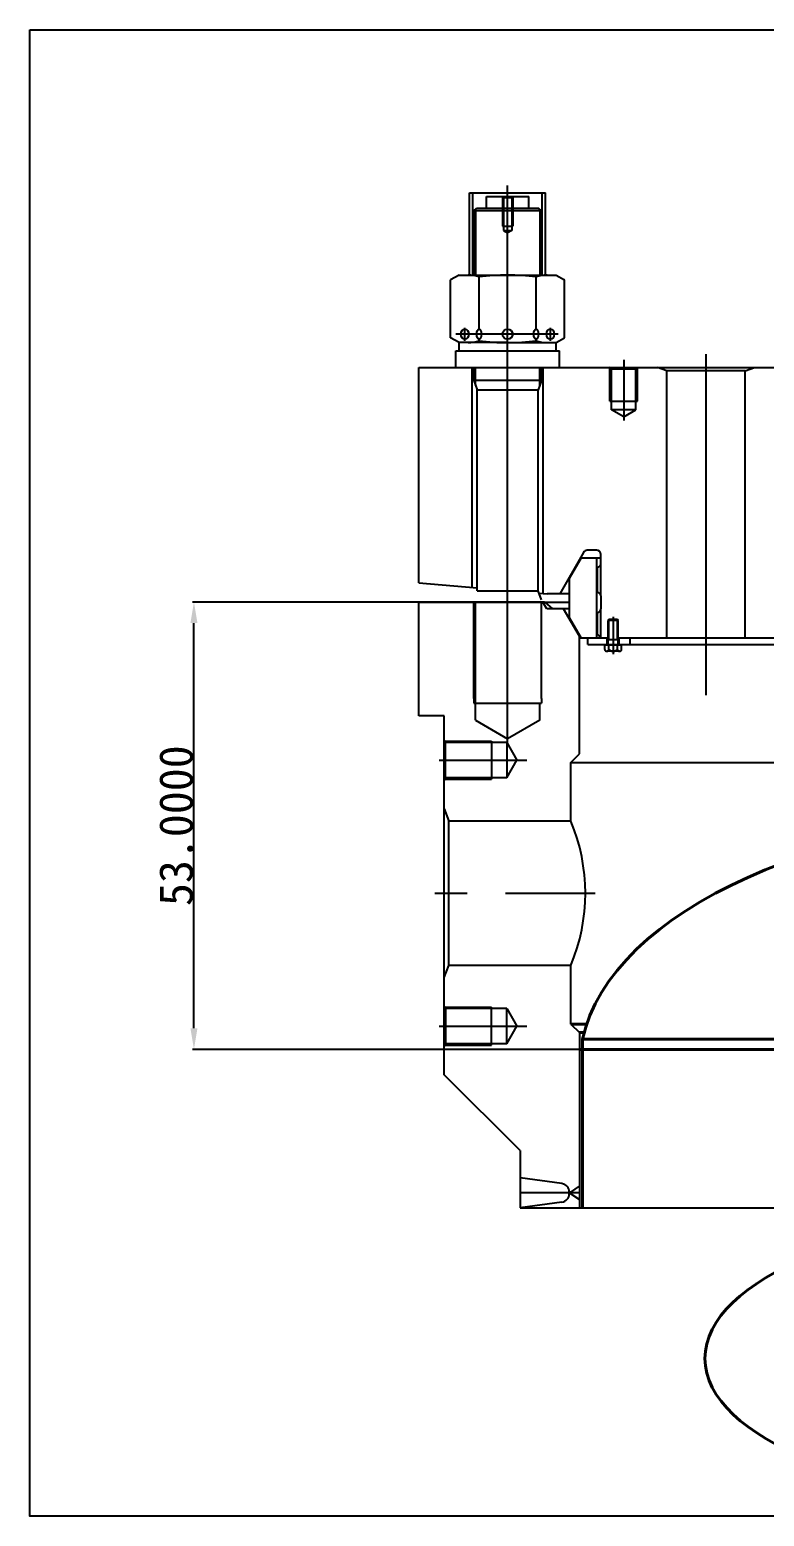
# Model space of a CAD drawing. Extents: x -2309 to 594, y 0 to 1373.
# Drawn here: x -2309.1 to -2222.1, y 1196.9 to 1373 of the extents above; entities that cross this region are included whole.
import ezdxf

# ---------------------------------------------------------------- set-up
doc = ezdxf.new("R2010")
doc.units = 0
doc.header["$MEASUREMENT"] = 0
doc.styles.add('DimStyle_Shape', font='SIMFANG.TTF', dxfattribs={"height": 4})

msp = doc.modelspace()

# ---------------------------------------------------------------- linework, layer by layer
at = {"color": 7, "linetype": 'Continuous', "lineweight": 25}
for p, q in [((-2252.48374, 1288.57829), (-2252.48374, 1354.5413)), ((-2256.98371, 1343.90538), (-2256.98371, 1353.66643)), ((-2256.98371, 1353.66643), (-2247.98374, 1353.66643)), ((-2256.58371, 1343.90935), (-2256.58371, 1353.66643)), ((-2254.98374, 1351.81041), (-2254.98374, 1353.21037)), ((-2254.98374, 1353.21037), (-2249.98375, 1353.21037)), ((-2253.08374, 1353.21037), (-2253.08374, 1349.71037)), ((-2252.98375, 1353.1104), (-2253.08374, 1353.21037)), ((-2252.98375, 1353.1104), (-2252.98375, 1349.21037)), ((-2252.98375, 1353.1104), (-2251.98374, 1353.1104)), ((-2251.98374, 1353.1104), (-2251.88375, 1353.21037)), ((-2251.98374, 1353.1104), (-2251.98374, 1349.21037)), ((-2251.88375, 1353.21037), (-2251.88375, 1349.71037)), ((-2249.98375, 1351.81041), (-2249.98375, 1353.21037)), ((-2248.38374, 1343.90935), (-2248.38374, 1353.66643)), ((-2247.98374, 1343.90538), (-2247.98374, 1353.66643)), ((-2256.48374, 1351.51036), (-2256.18375, 1351.81041)), ((-2248.48375, 1351.51036), (-2256.48374, 1351.51036)), ((-2256.48374, 1351.51036), (-2256.48374, 1343.90935)), ((-2256.28376, 1351.71037), (-2256.28376, 1343.90935)), ((-2248.78376, 1351.81041), (-2256.18375, 1351.81041)), ((-2248.48375, 1351.51036), (-2248.78376, 1351.81041)), ((-2248.68375, 1351.71037), (-2248.68375, 1343.90935)), ((-2248.48375, 1351.51036), (-2248.48375, 1343.90935)), ((-2253.08374, 1349.71037), (-2251.88375, 1349.71037)), ((-2252.98375, 1349.21037), (-2251.98374, 1349.21037)), ((-2252.98375, 1349.21037), (-2252.48374, 1348.92174)), ((-2251.98374, 1349.21037), (-2252.48374, 1348.92174)), ((-2258.23374, 1343.90935), (-2259.23374, 1343.33195)), ((-2258.23374, 1343.90935), (-2246.73374, 1343.90935)), ((-2246.73374, 1343.90935), (-2245.73374, 1343.33195)), ((-2259.23374, 1336.48668), (-2259.23374, 1343.33195)), ((-2255.85875, 1337.50932), (-2255.85875, 1343.69108)), ((-2249.10874, 1337.50932), (-2249.10874, 1343.69108)), ((-2245.73374, 1336.48668), (-2245.73374, 1343.33195)), ((-2246.49541, 1336.90935), (-2258.63404, 1336.90935)), ((-2257.54625, 1336.12761), (-2257.54625, 1337.65617)), ((-2247.42124, 1336.12761), (-2247.42124, 1337.65617)), ((-2258.23374, 1335.90935), (-2259.23374, 1336.48668)), ((-2252.48375, 1335.90935), (-2258.23377, 1335.90935)), ((-2258.23374, 1334.9525), (-2258.23374, 1335.90935)), ((-2255.85875, 1336.12761), (-2255.85875, 1336.30931)), ((-2252.48374, 1335.90935), (-2246.73374, 1335.90935)), ((-2249.10874, 1336.12761), (-2249.10874, 1336.30931)), ((-2246.73374, 1335.90935), (-2245.73374, 1336.48668)), ((-2246.73374, 1334.95335), (-2246.73374, 1335.90935)), ((-2258.63375, 1334.95335), (-2246.33374, 1334.95335)), ((-2258.63375, 1332.95335), (-2258.63375, 1334.95335)), ((-2246.33374, 1332.95335), (-2246.33374, 1334.95335)), ((-2238.73372, 1333.85319), (-2238.73372, 1326.6862)), ((-2228.98376, 1294.13243), (-2228.98376, 1334.54027)), ((-2262.98372, 1307.45317), (-2262.98372, 1332.95317)), ((-2262.98372, 1332.95317), (-2240.18378, 1332.95317)), ((-2256.68373, 1306.91319), (-2256.68373, 1332.95317)), ((-2256.48374, 1331.40935), (-2256.48374, 1332.95335)), ((-2256.28376, 1330.85985), (-2256.28376, 1332.95335)), ((-2248.68375, 1330.85985), (-2248.68375, 1332.95335)), ((-2248.48375, 1331.40935), (-2248.48375, 1332.95335)), ((-2248.28374, 1306.19316), (-2248.28374, 1332.95317)), ((-2240.18378, 1332.80333), (-2240.4435, 1332.95317)), ((-2240.4435, 1332.95317), (-2217.52395, 1332.95317)), ((-2240.38375, 1328.95317), (-2240.3841, 1332.91887)), ((-2240.18373, 1327.95317), (-2240.18378, 1332.80333)), ((-2240.18378, 1332.80333), (-2237.28376, 1332.80333)), ((-2237.28376, 1332.80315), (-2237.02396, 1332.95317)), ((-2237.28371, 1327.95317), (-2237.28376, 1332.80315)), ((-2237.08376, 1328.95317), (-2237.0839, 1332.91856)), ((-2233.63369, 1332.55278), (-2234.73376, 1332.95317)), ((-2233.63369, 1300.95317), (-2233.63369, 1332.55278)), ((-2224.33377, 1332.55278), (-2233.63369, 1332.55278)), ((-2224.33377, 1332.55278), (-2223.2337, 1332.95317)), ((-2224.33377, 1300.95317), (-2224.33377, 1332.55278)), ((-2248.48375, 1331.40935), (-2256.48374, 1331.40935)), ((-2256.48374, 1331.40935), (-2256.08374, 1330.31035)), ((-2256.08374, 1330.31035), (-2248.88375, 1330.31035)), ((-2256.08371, 1306.52141), (-2256.08371, 1330.31035)), ((-2248.48375, 1331.40935), (-2248.88375, 1330.31035)), ((-2248.88372, 1306.52141), (-2248.88372, 1330.31035)), ((-2240.38375, 1328.95317), (-2237.08376, 1328.95317)), ((-2238.73372, 1327.11595), (-2240.18373, 1327.95317)), ((-2239.98383, 1327.95317), (-2240.18373, 1327.95317)), ((-2237.28371, 1327.95317), (-2240.18373, 1327.95317)), ((-2238.73374, 1327.11595), (-2237.28372, 1327.95317)), ((-2243.48825, 1311.05321), (-2246.31728, 1306.15318)), ((-2245.13372, 1308.00322), (-2243.77697, 1310.35319)), ((-2243.77697, 1310.35319), (-2243.86354, 1310.40318)), ((-2243.86354, 1310.40318), (-2241.43371, 1310.40318)), ((-2241.4337, 1310.35319), (-2243.77697, 1310.35319)), ((-2241.9337, 1311.30321), (-2243.05524, 1311.30321)), ((-2241.93372, 1300.95317), (-2241.93372, 1310.35319)), ((-2241.43372, 1309.70317), (-2241.4337, 1310.80315)), ((-2241.83371, 1306.30315), (-2241.83371, 1309.30315)), ((-2241.43372, 1305.90312), (-2241.43372, 1309.60521)), ((-2262.98372, 1307.45317), (-2256.08371, 1306.86174)), ((-2245.85541, 1306.95317), (-2245.85541, 1306.95317)), ((-2245.13372, 1308.00322), (-2245.2203, 1308.05321)), ((-2245.13372, 1303.30315), (-2245.13372, 1308.00322)), ((-2248.11448, 1305.17823), (-2289.80787, 1305.17823)), ((-2262.98369, 1291.67823), (-2262.98369, 1305.17823)), ((-2262.98369, 1305.17823), (-2248.48369, 1305.17823)), ((-2256.48368, 1293.74732), (-2256.48368, 1305.17823)), ((-2256.28369, 1293.5473), (-2256.28369, 1305.17823)), ((-2256.08371, 1306.52141), (-2248.88372, 1306.52141)), ((-2248.48372, 1305.42241), (-2248.88372, 1306.52141)), ((-2248.77973, 1306.2357), (-2247.81728, 1306.15318)), ((-2248.48372, 1305.1533), (-2245.13372, 1305.1533)), ((-2248.48369, 1293.74732), (-2248.48369, 1305.17823)), ((-2247.85541, 1304.35326), (-2248.31729, 1305.15324)), ((-2247.13843, 1304.37818), (-2248.05198, 1305.17823)), ((-2245.13372, 1306.15318), (-2247.81728, 1306.15318)), ((-2241.43372, 1305.90312), (-2241.43372, 1304.35313)), ((-2245.13372, 1304.35326), (-2247.85541, 1304.35326)), ((-2245.85538, 1304.37818), (-2247.13843, 1304.37818)), ((-2243.98371, 1301.13641), (-2245.85538, 1304.37818)), ((-2245.13372, 1303.30315), (-2245.22026, 1303.25316)), ((-2243.77698, 1300.95317), (-2245.13372, 1303.30315)), ((-2241.83371, 1301.35313), (-2241.83371, 1303.95311)), ((-2241.43372, 1300.95311), (-2241.43372, 1304.35313)), ((-2239.98333, 1303.40623), (-2239.98333, 1298.99827)), ((-2289.62787, 1254.67823), (-2289.62787, 1302.67823)), ((-2240.48326, 1303.09318), (-2240.5833, 1302.99321)), ((-2240.5833, 1300.21318), (-2240.5833, 1302.99321)), ((-2239.38329, 1302.99321), (-2240.5833, 1302.99321)), ((-2240.50328, 1300.67821), (-2240.50328, 1303.09318)), ((-2239.48326, 1303.09318), (-2240.48326, 1303.09318)), ((-2239.38329, 1302.99321), (-2239.48326, 1303.09318)), ((-2239.46331, 1300.67821), (-2239.46331, 1303.09318)), ((-2239.38329, 1300.21318), (-2239.38329, 1302.99321)), ((-2243.98371, 1287.17823), (-2243.98371, 1301.13642)), ((-2243.77698, 1300.95317), (-2243.8635, 1300.90324)), ((-2242.98333, 1300.90324), (-2243.8635, 1300.90324)), ((-2243.77698, 1300.95317), (-2240.5833, 1300.95317)), ((-2242.98333, 1300.15318), (-2242.98333, 1300.95317)), ((-2242.98333, 1300.15318), (-2195.00606, 1300.15318)), ((-2241.43372, 1300.95311), (-2241.83371, 1301.35313)), ((-2240.98479, 1300.09318), (-2238.9818, 1300.09318)), ((-2240.98479, 1299.55974), (-2240.98479, 1300.09318)), ((-2240.81328, 1300.09318), (-2240.81328, 1300.15318)), ((-2240.68332, 1300.15318), (-2240.68332, 1300.95317)), ((-2239.38329, 1300.67821), (-2240.5833, 1300.67821)), ((-2240.48406, 1299.55974), (-2240.48406, 1300.09318)), ((-2239.48253, 1299.55974), (-2239.48253, 1300.09318)), ((-2239.38329, 1300.95317), (-2195.00606, 1300.95317)), ((-2239.28331, 1300.15318), (-2239.28331, 1300.95317)), ((-2239.15331, 1300.09318), (-2239.15331, 1300.15318)), ((-2238.9818, 1299.55974), (-2238.9818, 1300.09318)), ((-2237.98333, 1300.15318), (-2237.98333, 1300.95317)), ((-2239.23217, 1299.34318), (-2240.73442, 1299.34318)), ((-2256.48368, 1293.74732), (-2256.48371, 1293.17823)), ((-2256.48371, 1293.17823), (-2248.48371, 1293.17823)), ((-2256.28371, 1291.17823), (-2256.28372, 1293.54737)), ((-2248.68369, 1291.17823), (-2248.68369, 1293.17823)), ((-2248.48372, 1293.74732), (-2248.48369, 1293.17823)), ((-2259.98371, 1291.67823), (-2262.98369, 1291.67823)), ((-2259.98369, 1257.03534), (-2259.98371, 1291.67823)), ((-2256.28371, 1291.17823), (-2252.48371, 1288.98432)), ((-2248.68369, 1291.17823), (-2252.48369, 1288.98432)), ((-2259.8337, 1288.5282), (-2259.9837, 1288.78803)), ((-2259.92031, 1288.67823), (-2254.38372, 1288.67823)), ((-2259.83373, 1284.32825), (-2259.8337, 1288.5282)), ((-2252.5837, 1288.5282), (-2259.8337, 1288.5282)), ((-2254.38372, 1288.67823), (-2254.38372, 1288.22821)), ((-2254.38372, 1288.5282), (-2254.38372, 1284.17823)), ((-2252.5837, 1288.5282), (-2251.37127, 1286.42823)), ((-2252.5837, 1288.5282), (-2252.5837, 1288.22821)), ((-2252.5837, 1288.5282), (-2252.5837, 1284.32825)), ((-2260.59841, 1286.42823), (-2250.21957, 1286.42823)), ((-2252.5837, 1284.32825), (-2251.37127, 1286.42823)), ((-2244.98371, 1286.17823), (-2243.98371, 1287.17823)), ((-2244.98371, 1279.22821), (-2244.98371, 1286.17823)), ((-2244.98371, 1286.17823), (-2195.06432, 1286.17823)), ((-2259.83373, 1284.32825), (-2259.9837, 1284.06842)), ((-2259.92031, 1284.17823), (-2254.38372, 1284.17823)), ((-2252.5837, 1284.32825), (-2259.83373, 1284.32825)), ((-2259.9837, 1280.67823), (-2259.45594, 1279.22821)), ((-2259.45594, 1262.12824), (-2259.45594, 1279.22821)), ((-2244.98371, 1279.22821), (-2259.45594, 1279.22821)), ((-2261.0934, 1270.67823), (-2257.28649, 1270.67823)), ((-2252.72089, 1270.67823), (-2242.11289, 1270.67823)), ((-2259.9837, 1260.67823), (-2259.45594, 1262.12824)), ((-2244.98371, 1262.12824), (-2259.45594, 1262.12824)), ((-2244.98371, 1255.17823), (-2244.98371, 1262.12824)), ((-2259.83373, 1257.0282), (-2259.9837, 1257.28803)), ((-2259.9837, 1249.17823), (-2259.98368, 1257.28803)), ((-2259.92031, 1257.17823), (-2254.38372, 1257.17823)), ((-2252.5837, 1257.0282), (-2259.83373, 1257.0282)), ((-2259.83373, 1257.0282), (-2259.8337, 1252.82825)), ((-2254.38372, 1252.82825), (-2254.38372, 1257.17823)), ((-2252.5837, 1257.0282), (-2251.37127, 1254.92823)), ((-2252.5837, 1252.82825), (-2252.5837, 1257.0282)), ((-2260.59841, 1254.92823), (-2250.21957, 1254.92823)), ((-2252.5837, 1252.82825), (-2251.37127, 1254.92823)), ((-2244.98371, 1255.17823), (-2243.98371, 1254.17823)), ((-2243.98371, 1254.17823), (-2243.98371, 1233.3938)), ((-2259.8337, 1252.82825), (-2259.9837, 1252.56842)), ((-2259.92031, 1252.67823), (-2254.38372, 1252.67823)), ((-2252.5837, 1252.82825), (-2259.8337, 1252.82825)), ((-2254.38372, 1252.67823), (-2254.38372, 1253.12824)), ((-2252.5837, 1252.82825), (-2252.5837, 1253.12824)), ((-2244.04621, 1252.17823), (-2289.80787, 1252.17823)), ((-2250.98369, 1240.17823), (-2259.98371, 1249.17823)), ((-2250.98369, 1240.17823), (-2250.98369, 1233.3938)), ((-2246.04453, 1236.2685), (-2250.98369, 1236.96265)), ((-2243.98371, 1235.17823), (-2250.98369, 1235.17823)), ((-2244.98371, 1235.2782), (-2245.1837, 1235.2782)), ((-2244.98371, 1235.07825), (-2245.1837, 1235.07825)), ((-2244.98371, 1235.2782), (-2243.98371, 1235.9784)), ((-2244.98371, 1235.07825), (-2243.98371, 1234.37805)), ((-2246.04453, 1234.08795), (-2250.98369, 1233.3938)), ((-2250.98369, 1233.3938), (-2116.9837, 1233.3938))]:
    msp.add_line(p, q, dxfattribs=at)
at = {"color": 6, "linetype": 'Continuous', "lineweight": 40}
for p, q in [((-2244.98371, 1255.17823), (-2243.10603, 1255.17823)), ((-2243.98371, 1254.17823), (-2243.40545, 1254.17823)), ((-2243.59565, 1253.37823), (-2124.25523, 1253.37823)), ((-2243.59565, 1253.37823), (-2243.59565, 1233.3938)), ((-2243.98371, 1252.17823), (-2124.22619, 1252.17823))]:
    msp.add_line(p, q, dxfattribs=at)
at = {"color": 7, "linetype": 'Continuous', "lineweight": 25}
msp.add_lwpolyline([(-2309.07608, 1372.97769), (-2058.54569, 1372.97769), (-2058.54569, 1196.86219), (-2309.07608, 1196.86219)], close=True, dxfattribs=at)
msp.add_circle((-2252.48375, 1336.90935), 0.6, dxfattribs=at)
for centre, radius, start, end in [((-2257.16196, 1339.90935), 4, 70.9857727, 90), ((-2252.48377, 1317.70439), 26.20495, 89.9999666, 97.3997884), ((-2252.48374, 1317.70439), 26.20495, 82.6001785, 90), ((-2247.80554, 1339.90935), 4, 90, 109.0140207), ((-2257.16196, 1339.90935), 4, 119.9999304, 121.1948454), ((-2247.80554, 1339.90935), 4, 58.8049676, 60.0000696), ((-2257.16196, 1339.90935), 4, 270, 289.0142273), ((-2252.48375, 1362.1143), 26.20495, 262.6001785, 270), ((-2252.48374, 1362.1143), 26.20495, 270, 277.3998215), ((-2247.80554, 1339.90935), 4, 250.9859793, 270), ((-2247.80554, 1339.90935), 4, 299.9999304, 301.1945796), ((-2243.05524, 1310.80321), 0.5, 90, 150.0000696), ((-2241.9337, 1310.80315), 0.5, 0, 90), ((-2241.83371, 1309.70317), 0.4, 270, 0), ((-2241.83371, 1305.90312), 0.4, 0, 90), ((-2241.83371, 1304.35313), 0.4, 270, 0), ((-2240.6433, 1300.21318), 0.06, 270, 0), ((-2239.32329, 1300.21318), 0.06, 180, 270), ((-2240.73442, 1299.59617), 0.25303, 188.280618, 351.719382), ((-2239.98326, 1300.03038), 0.68719, 223.2222272, 316.7742877), ((-2239.23217, 1299.59617), 0.25303, 188.280618, 351.719382), ((-2265.54571, 1270.67823), 22.26878, 337.4217307, 22.5782693), ((-2246.1837, 1235.2782), 1, 0, 82.0000867), ((-2246.1837, 1235.07825), 1, 277.9999133, 0)]:
    msp.add_arc(centre, radius, start, end, dxfattribs=at)
for centre, ratio in [((-2257.54625, 1336.90935), 0.77110804), ((-2255.85875, 1336.90935), 0.455652904), ((-2249.10874, 1336.90935), 0.455652904), ((-2247.42124, 1336.90935), 0.77110804)]:
    msp.add_ellipse(centre, major_axis=(0, 0.6), ratio=ratio, dxfattribs=at)
at = {"color": 6, "linetype": 'Continuous', "lineweight": 40}
msp.add_ellipse((-2183.92544, 1250.23712), major_axis=(-60, 0), ratio=0.499999975, start_param=3.241760075, end_param=6.178289681, dxfattribs=at)
at = {"color": 2, "linetype": 'Continuous', "lineweight": 40}
msp.add_ellipse((-2186.88626, 1215.67126), major_axis=(-42.22258, -0.11654), ratio=0.403775841, dxfattribs=at)
at = {"color": 7, "linetype": 'Continuous', "lineweight": 25}
for points in [[(-2290.04453, 1302.67823), (-2289.2112, 1302.67823), (-2289.62787, 1305.17823)], [(-2290.04453, 1254.67823), (-2289.2112, 1254.67823), (-2289.62787, 1252.17823)]]:
    msp.add_solid(points, dxfattribs=at)

# ---------------------------------------------------------------- texts
at = {"color": 7, "linetype": 'Continuous', "lineweight": 25, "insert": (-2291.72787, 1278.67823), "char_height": 4, "attachment_point": 5, "rotation": 90, "style": 'DimStyle_Shape'}
msp.add_mtext('\\A1;53.0000', dxfattribs=at)

doc.saveas('drawing.dxf')
